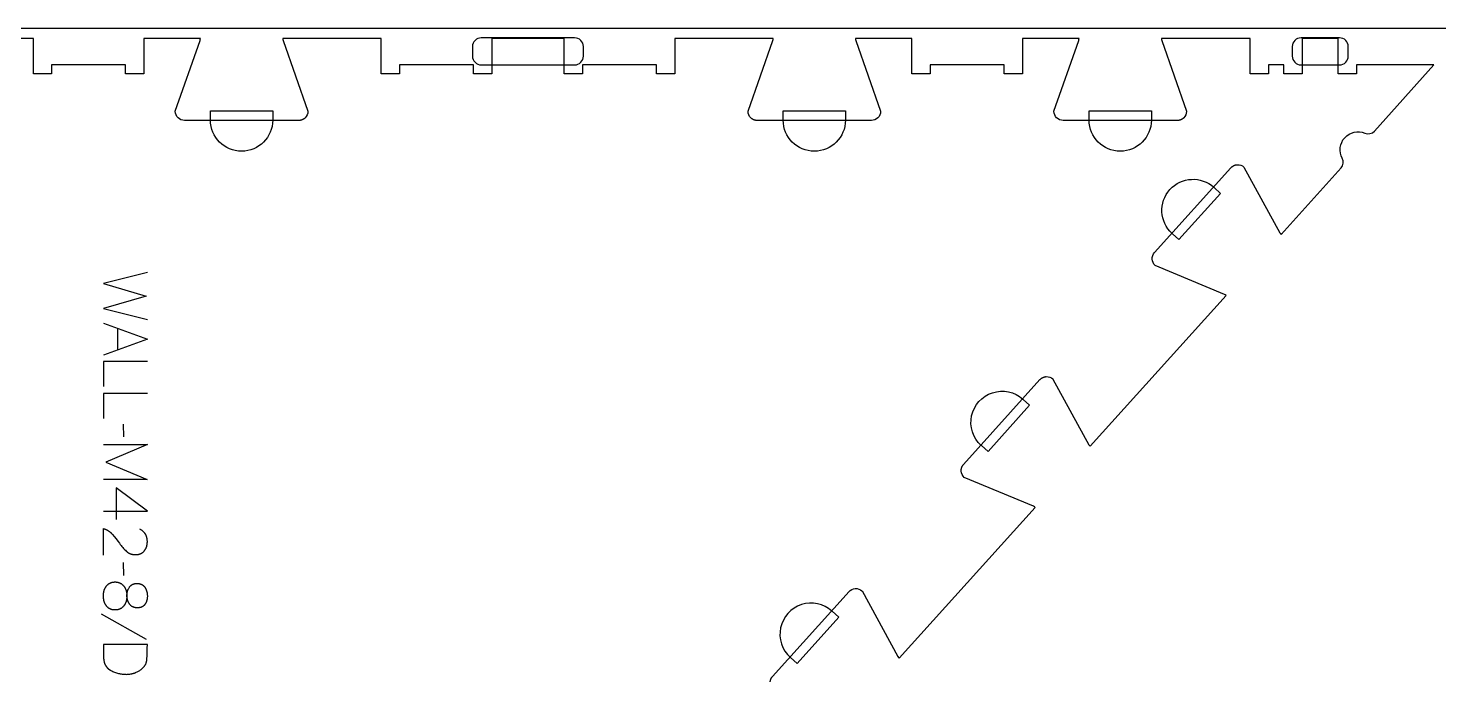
# Model space of a CAD drawing. Extents: x 2032 to 5216, y -27186 to -19593.
# Drawn here: x 2995 to 3959, y -22063 to -21617 of the extents above; entities that cross this region are included whole.
import ezdxf

# ---------------------------------------------------------------- set-up
doc = ezdxf.new("R2010")
doc.units = 0
for name, color, linetype in [('0_SHEET_SPRUCEPLY_2440X122', 1, 'CONTINUOUS'), ('1_ANYTOOL_1MMDEEP_LABELS_S', 2, 'CONTINUOUS'), ('4_ANYTOOL_CUTTHROUGH_OUTSI', 5, 'CONTINUOUS'), ('5_ANYTOOL_HALF_MILL_9MM_IN', 3, 'CONTINUOUS')]:
    doc.layers.add(name, color=color, linetype=linetype)

msp = doc.modelspace()

# ---------------------------------------------------------------- linework, layer by layer
at = {"layer": '0_SHEET_SPRUCEPLY_2440X122'}
msp.add_lwpolyline([(4843.91, -21616.71), (4843.91, -22836.71), (2403.91, -22836.71), (2403.91, -21616.71)], close=True, dxfattribs=at)
at = {"layer": '1_ANYTOOL_1MMDEEP_LABELS_S'}
for points in [[(3076.8, -21783.61), (3046.8, -21791.32), (3075.9, -21799.77), (3046.8, -21808.25), (3076.8, -21815.75)], [(3046.8, -21818.32), (3076.8, -21829.21), (3046.8, -21840.27)], [(3056.35, -21821.79), (3056.35, -21836.71)], [(3076.8, -21844.55), (3046.8, -21844.55), (3046.8, -21861.65)], [(3076.8, -21866.37), (3046.8, -21866.37), (3046.8, -21883.47)], [(3060.68, -21896.11), (3060.6, -21887.32)], [(3046.8, -21901.25), (3076.8, -21901.25), (3048.43, -21913.25), (3076.67, -21925.25), (3046.8, -21925.25)], [(3046.8, -21946.81), (3076.84, -21946.85), (3055.45, -21930.82)], [(3055.45, -21930.82), (3055.45, -21952.59)], [(3046.84, -21977.02), (3046.88, -21958.72), (3047.34, -21958.87), (3047.56, -21958.95), (3047.78, -21959.03), (3048, -21959.12), (3048.22, -21959.21), (3048.44, -21959.3), (3048.65, -21959.39), (3048.86, -21959.49), (3049.07, -21959.6), (3049.27, -21959.7), (3049.47, -21959.82), (3049.68, -21959.93), (3049.87, -21960.05), (3050.07, -21960.17), (3050.26, -21960.29), (3050.45, -21960.42), (3050.64, -21960.55), (3050.83, -21960.69), (3051.01, -21960.83), (3051.19, -21960.97), (3051.37, -21961.12), (3051.55, -21961.27), (3051.72, -21961.42), (3051.9, -21961.58), (3052.07, -21961.74), (3052.23, -21961.9), (3052.4, -21962.07), (3052.56, -21962.24), (3052.72, -21962.41), (3053.03, -21962.77), (3054.25, -21964.25), (3055.44, -21965.74), (3056.6, -21967.25), (3057.73, -21968.77), (3058.29, -21969.53), (3058.86, -21970.26), (3059.43, -21970.97), (3060.02, -21971.66), (3060.61, -21972.33), (3061.21, -21972.97), (3061.82, -21973.59), (3062.44, -21974.19), (3062.6, -21974.34), (3062.75, -21974.48), (3062.92, -21974.62), (3063.08, -21974.75), (3063.24, -21974.87), (3063.41, -21975), (3063.58, -21975.11), (3063.75, -21975.23), (3063.93, -21975.33), (3064.11, -21975.44), (3064.29, -21975.54), (3064.47, -21975.63), (3064.65, -21975.72), (3064.84, -21975.81), (3065.02, -21975.89), (3065.21, -21975.96), (3065.41, -21976.03), (3065.6, -21976.1), (3065.8, -21976.16), (3066, -21976.22), (3066.2, -21976.27), (3066.4, -21976.32), (3066.61, -21976.37), (3066.82, -21976.4), (3067.03, -21976.44), (3067.24, -21976.47), (3067.46, -21976.49), (3067.68, -21976.52), (3067.9, -21976.53), (3068.12, -21976.54), (3068.34, -21976.55), (3068.57, -21976.55), (3068.82, -21976.55), (3069.06, -21976.54), (3069.31, -21976.53), (3069.54, -21976.51), (3069.78, -21976.49), (3070.01, -21976.46), (3070.24, -21976.43), (3070.46, -21976.39), (3070.68, -21976.35), (3070.9, -21976.3), (3071.11, -21976.25), (3071.32, -21976.2), (3071.52, -21976.13), (3071.72, -21976.07), (3071.92, -21976), (3072.11, -21975.92), (3072.3, -21975.84), (3072.49, -21975.75), (3072.67, -21975.66), (3072.85, -21975.56), (3073.02, -21975.46), (3073.2, -21975.36), (3073.36, -21975.25), (3073.53, -21975.13), (3073.69, -21975.01), (3073.84, -21974.88), (3073.99, -21974.75), (3074.14, -21974.62), (3074.29, -21974.48), (3074.43, -21974.33), (3074.56, -21974.18), (3074.7, -21974.02), (3074.83, -21973.86), (3074.95, -21973.7), (3075.07, -21973.54), (3075.19, -21973.37), (3075.3, -21973.2), (3075.41, -21973.03), (3075.51, -21972.85), (3075.62, -21972.68), (3075.71, -21972.5), (3075.8, -21972.31), (3075.89, -21972.13), (3075.98, -21971.94), (3076.06, -21971.75), (3076.13, -21971.56), (3076.2, -21971.36), (3076.27, -21971.16), (3076.34, -21970.96), (3076.39, -21970.76), (3076.45, -21970.55), (3076.5, -21970.34), (3076.55, -21970.13), (3076.59, -21969.92), (3076.63, -21969.7), (3076.67, -21969.48), (3076.7, -21969.26), (3076.72, -21969.04), (3076.75, -21968.81), (3076.76, -21968.58), (3076.78, -21968.35), (3076.79, -21968.11), (3076.8, -21967.64), (3076.79, -21967.27), (3076.78, -21966.91), (3076.75, -21966.56), (3076.72, -21966.21), (3076.67, -21965.87), (3076.62, -21965.54), (3076.55, -21965.21), (3076.48, -21964.89), (3076.39, -21964.58), (3076.35, -21964.42), (3076.3, -21964.27), (3076.25, -21964.12), (3076.19, -21963.97), (3076.14, -21963.82), (3076.08, -21963.67), (3076.02, -21963.53), (3075.95, -21963.38), (3075.89, -21963.24), (3075.82, -21963.1), (3075.75, -21962.96), (3075.68, -21962.83), (3075.6, -21962.69), (3075.52, -21962.56), (3075.44, -21962.43), (3075.36, -21962.3), (3075.27, -21962.17), (3075.18, -21962.04), (3075.09, -21961.92), (3075, -21961.79), (3074.9, -21961.67), (3074.8, -21961.55), (3074.7, -21961.43), (3074.6, -21961.31), (3074.49, -21961.2), (3074.39, -21961.09), (3074.28, -21960.97), (3074.16, -21960.86), (3074.05, -21960.75), (3073.93, -21960.65), (3073.81, -21960.54), (3073.68, -21960.44), (3073.43, -21960.23), (3073.17, -21960.04), (3072.89, -21959.85), (3072.61, -21959.66), (3072.31, -21959.49), (3072.01, -21959.32), (3071.7, -21959.15)], [(3060.68, -21990.74), (3060.6, -21981.95)], [(3076.33, -22034.54), (3045.55, -22017.35)]]:
    msp.add_lwpolyline(points, dxfattribs=at)
for points in [[(3062.78, -22004.79), (3062.77, -22005.33), (3062.75, -22005.85), (3062.73, -22006.11), (3062.7, -22006.36), (3062.68, -22006.61), (3062.64, -22006.85), (3062.61, -22007.1), (3062.57, -22007.33), (3062.52, -22007.57), (3062.47, -22007.8), (3062.42, -22008.03), (3062.36, -22008.26), (3062.3, -22008.48), (3062.23, -22008.7), (3062.16, -22008.92), (3062.08, -22009.13), (3062, -22009.34), (3061.92, -22009.54), (3061.83, -22009.75), (3061.74, -22009.95), (3061.64, -22010.14), (3061.54, -22010.34), (3061.44, -22010.52), (3061.33, -22010.71), (3061.21, -22010.89), (3061.09, -22011.07), (3060.97, -22011.25), (3060.84, -22011.42), (3060.71, -22011.59), (3060.58, -22011.76), (3060.44, -22011.92), (3060.29, -22012.08), (3060.15, -22012.23), (3060, -22012.38), (3059.85, -22012.52), (3059.7, -22012.65), (3059.54, -22012.79), (3059.38, -22012.91), (3059.22, -22013.03), (3059.06, -22013.15), (3058.89, -22013.26), (3058.72, -22013.37), (3058.55, -22013.47), (3058.38, -22013.56), (3058.2, -22013.65), (3058.02, -22013.74), (3057.84, -22013.82), (3057.65, -22013.89), (3057.46, -22013.96), (3057.27, -22014.02), (3057.08, -22014.08), (3056.88, -22014.14), (3056.68, -22014.19), (3056.48, -22014.23), (3056.28, -22014.27), (3056.07, -22014.3), (3055.86, -22014.33), (3055.65, -22014.35), (3055.43, -22014.37), (3055.21, -22014.38), (3054.99, -22014.39), (3054.77, -22014.39), (3054.54, -22014.39), (3054.32, -22014.38), (3054.1, -22014.37), (3053.88, -22014.35), (3053.67, -22014.33), (3053.45, -22014.3), (3053.24, -22014.27), (3053.04, -22014.23), (3052.84, -22014.19), (3052.64, -22014.14), (3052.44, -22014.08), (3052.24, -22014.02), (3052.05, -22013.96), (3051.86, -22013.89), (3051.68, -22013.82), (3051.49, -22013.74), (3051.31, -22013.65), (3051.14, -22013.56), (3050.96, -22013.47), (3050.79, -22013.37), (3050.62, -22013.26), (3050.46, -22013.15), (3050.3, -22013.03), (3050.14, -22012.91), (3049.98, -22012.79), (3049.82, -22012.65), (3049.67, -22012.52), (3049.53, -22012.38), (3049.38, -22012.23), (3049.24, -22012.08), (3049.1, -22011.92), (3048.96, -22011.76), (3048.83, -22011.59), (3048.7, -22011.42), (3048.57, -22011.25), (3048.45, -22011.07), (3048.34, -22010.89), (3048.23, -22010.71), (3048.12, -22010.52), (3048.01, -22010.34), (3047.91, -22010.14), (3047.82, -22009.95), (3047.73, -22009.75), (3047.64, -22009.54), (3047.56, -22009.34), (3047.48, -22009.13), (3047.41, -22008.92), (3047.34, -22008.7), (3047.27, -22008.48), (3047.21, -22008.26), (3047.15, -22008.03), (3047.1, -22007.8), (3047.05, -22007.57), (3047.01, -22007.33), (3046.97, -22007.1), (3046.93, -22006.85), (3046.9, -22006.61), (3046.87, -22006.36), (3046.85, -22006.11), (3046.83, -22005.85), (3046.81, -22005.33), (3046.8, -22004.79), (3046.81, -22004.27), (3046.83, -22003.75), (3046.85, -22003.5), (3046.87, -22003.25), (3046.9, -22003), (3046.93, -22002.75), (3046.97, -22002.51), (3047.01, -22002.28), (3047.05, -22002.04), (3047.1, -22001.81), (3047.15, -22001.58), (3047.21, -22001.36), (3047.27, -22001.14), (3047.34, -22000.92), (3047.41, -22000.71), (3047.48, -22000.5), (3047.56, -22000.29), (3047.64, -22000.08), (3047.73, -21999.88), (3047.82, -21999.68), (3047.91, -21999.49), (3048.01, -21999.29), (3048.12, -21999.11), (3048.23, -21998.92), (3048.34, -21998.74), (3048.45, -21998.56), (3048.57, -21998.38), (3048.7, -21998.21), (3048.83, -21998.04), (3048.96, -21997.87), (3049.1, -21997.71), (3049.24, -21997.55), (3049.38, -21997.4), (3049.53, -21997.26), (3049.67, -21997.11), (3049.82, -21996.98), (3049.98, -21996.85), (3050.14, -21996.72), (3050.3, -21996.6), (3050.46, -21996.48), (3050.62, -21996.37), (3050.79, -21996.27), (3050.96, -21996.17), (3051.14, -21996.07), (3051.31, -21995.98), (3051.49, -21995.9), (3051.68, -21995.82), (3051.86, -21995.74), (3052.05, -21995.67), (3052.24, -21995.61), (3052.44, -21995.55), (3052.64, -21995.49), (3052.84, -21995.45), (3053.04, -21995.4), (3053.24, -21995.36), (3053.45, -21995.33), (3053.67, -21995.3), (3053.88, -21995.28), (3054.1, -21995.26), (3054.32, -21995.25), (3054.54, -21995.24), (3054.77, -21995.24), (3054.99, -21995.24), (3055.21, -21995.25), (3055.43, -21995.26), (3055.65, -21995.28), (3055.86, -21995.3), (3056.07, -21995.33), (3056.28, -21995.36), (3056.48, -21995.4), (3056.68, -21995.45), (3056.88, -21995.49), (3057.08, -21995.55), (3057.27, -21995.61), (3057.46, -21995.67), (3057.65, -21995.74), (3057.84, -21995.82), (3058.02, -21995.9), (3058.2, -21995.98), (3058.38, -21996.07), (3058.55, -21996.17), (3058.72, -21996.27), (3058.89, -21996.37), (3059.06, -21996.48), (3059.22, -21996.6), (3059.38, -21996.72), (3059.54, -21996.85), (3059.7, -21996.98), (3059.85, -21997.11), (3060, -21997.26), (3060.15, -21997.4), (3060.29, -21997.55), (3060.44, -21997.71), (3060.58, -21997.87), (3060.71, -21998.04), (3060.84, -21998.21), (3060.97, -21998.38), (3061.09, -21998.56), (3061.21, -21998.74), (3061.33, -21998.92), (3061.44, -21999.11), (3061.54, -21999.29), (3061.64, -21999.49), (3061.74, -21999.68), (3061.83, -21999.88), (3061.92, -22000.08), (3062, -22000.29), (3062.08, -22000.5), (3062.16, -22000.71), (3062.23, -22000.92), (3062.3, -22001.14), (3062.36, -22001.36), (3062.42, -22001.58), (3062.47, -22001.81), (3062.52, -22002.04), (3062.57, -22002.28), (3062.61, -22002.51), (3062.64, -22002.75), (3062.68, -22003), (3062.7, -22003.25), (3062.73, -22003.5), (3062.75, -22003.75), (3062.77, -22004.27)], [(3076.8, -22004.92), (3076.79, -22005.34), (3076.77, -22005.74), (3076.74, -22006.14), (3076.72, -22006.34), (3076.69, -22006.53), (3076.66, -22006.72), (3076.63, -22006.91), (3076.6, -22007.1), (3076.56, -22007.29), (3076.52, -22007.47), (3076.48, -22007.65), (3076.43, -22007.83), (3076.38, -22008.01), (3076.32, -22008.18), (3076.27, -22008.36), (3076.21, -22008.53), (3076.14, -22008.7), (3076.08, -22008.87), (3076.01, -22009.03), (3075.93, -22009.2), (3075.86, -22009.36), (3075.78, -22009.52), (3075.69, -22009.68), (3075.61, -22009.83), (3075.52, -22009.99), (3075.42, -22010.14), (3075.33, -22010.29), (3075.23, -22010.43), (3075.13, -22010.58), (3075.02, -22010.72), (3074.91, -22010.86), (3074.8, -22010.99), (3074.68, -22011.12), (3074.56, -22011.25), (3074.44, -22011.37), (3074.31, -22011.48), (3074.18, -22011.59), (3074.05, -22011.7), (3073.91, -22011.8), (3073.77, -22011.9), (3073.62, -22011.99), (3073.48, -22012.08), (3073.33, -22012.16), (3073.17, -22012.24), (3073.01, -22012.32), (3072.85, -22012.39), (3072.69, -22012.45), (3072.52, -22012.51), (3072.35, -22012.57), (3072.17, -22012.62), (3072, -22012.67), (3071.81, -22012.71), (3071.63, -22012.75), (3071.44, -22012.78), (3071.25, -22012.81), (3071.05, -22012.84), (3070.85, -22012.86), (3070.65, -22012.87), (3070.45, -22012.89), (3070.24, -22012.89), (3070.03, -22012.89), (3069.8, -22012.89), (3069.58, -22012.88), (3069.36, -22012.87), (3069.14, -22012.85), (3068.93, -22012.83), (3068.73, -22012.8), (3068.52, -22012.77), (3068.32, -22012.73), (3068.13, -22012.69), (3067.93, -22012.64), (3067.74, -22012.59), (3067.56, -22012.53), (3067.38, -22012.47), (3067.2, -22012.4), (3067.02, -22012.33), (3066.85, -22012.25), (3066.69, -22012.17), (3066.52, -22012.08), (3066.36, -22011.99), (3066.21, -22011.89), (3066.06, -22011.79), (3065.91, -22011.68), (3065.76, -22011.57), (3065.62, -22011.45), (3065.48, -22011.33), (3065.35, -22011.2), (3065.22, -22011.06), (3065.09, -22010.93), (3064.97, -22010.78), (3064.85, -22010.63), (3064.74, -22010.48), (3064.63, -22010.32), (3064.52, -22010.16), (3064.41, -22010), (3064.31, -22009.84), (3064.21, -22009.67), (3064.12, -22009.5), (3064.03, -22009.34), (3063.94, -22009.17), (3063.86, -22009), (3063.78, -22008.83), (3063.7, -22008.65), (3063.62, -22008.48), (3063.55, -22008.3), (3063.49, -22008.13), (3063.42, -22007.95), (3063.36, -22007.77), (3063.31, -22007.59), (3063.25, -22007.41), (3063.2, -22007.23), (3063.16, -22007.04), (3063.12, -22006.86), (3063.08, -22006.67), (3063.04, -22006.48), (3063.01, -22006.29), (3062.98, -22006.1), (3062.95, -22005.91), (3062.93, -22005.72), (3062.91, -22005.53), (3062.9, -22005.33), (3062.88, -22005.13), (3062.87, -22004.94), (3062.87, -22004.54), (3062.87, -22004.15), (3062.89, -22003.77), (3062.93, -22003.4), (3062.95, -22003.21), (3062.97, -22003.03), (3063, -22002.84), (3063.03, -22002.66), (3063.06, -22002.47), (3063.1, -22002.29), (3063.14, -22002.11), (3063.18, -22001.93), (3063.23, -22001.75), (3063.28, -22001.58), (3063.33, -22001.4), (3063.38, -22001.22), (3063.44, -22001.05), (3063.5, -22000.87), (3063.57, -22000.7), (3063.64, -22000.53), (3063.71, -22000.36), (3063.78, -22000.19), (3063.86, -22000.02), (3063.94, -21999.85), (3064.11, -21999.51), (3064.3, -21999.19), (3064.5, -21998.86), (3064.6, -21998.7), (3064.71, -21998.55), (3064.82, -21998.4), (3064.94, -21998.25), (3065.05, -21998.11), (3065.18, -21997.98), (3065.24, -21997.91), (3065.31, -21997.85), (3065.37, -21997.79), (3065.44, -21997.72), (3065.5, -21997.66), (3065.57, -21997.61), (3065.64, -21997.55), (3065.71, -21997.49), (3065.78, -21997.44), (3065.85, -21997.38), (3065.93, -21997.33), (3066, -21997.28), (3066.08, -21997.23), (3066.15, -21997.18), (3066.23, -21997.13), (3066.31, -21997.09), (3066.47, -21997), (3066.63, -21996.91), (3066.8, -21996.84), (3066.97, -21996.76), (3067.14, -21996.69), (3067.32, -21996.63), (3067.5, -21996.57), (3067.69, -21996.52), (3067.88, -21996.47), (3068.07, -21996.43), (3068.27, -21996.39), (3068.47, -21996.36), (3068.68, -21996.33), (3068.89, -21996.31), (3069.1, -21996.29), (3069.32, -21996.28), (3069.54, -21996.27), (3069.77, -21996.27), (3069.99, -21996.27), (3070.22, -21996.28), (3070.43, -21996.29), (3070.65, -21996.31), (3070.86, -21996.33), (3071.07, -21996.36), (3071.27, -21996.39), (3071.47, -21996.43), (3071.66, -21996.47), (3071.85, -21996.52), (3072.04, -21996.58), (3072.23, -21996.64), (3072.41, -21996.7), (3072.58, -21996.77), (3072.75, -21996.85), (3072.92, -21996.93), (3073.09, -21997.01), (3073.25, -21997.1), (3073.41, -21997.2), (3073.56, -21997.3), (3073.64, -21997.35), (3073.71, -21997.4), (3073.78, -21997.46), (3073.86, -21997.51), (3074, -21997.63), (3074.14, -21997.75), (3074.27, -21997.87), (3074.4, -21998.01), (3074.53, -21998.14), (3074.65, -21998.28), (3074.77, -21998.43), (3074.88, -21998.58), (3075, -21998.74), (3075.1, -21998.9), (3075.21, -21999.07), (3075.31, -21999.23), (3075.41, -21999.4), (3075.5, -21999.57), (3075.59, -21999.74), (3075.68, -21999.92), (3075.76, -22000.09), (3075.84, -22000.27), (3075.92, -22000.44), (3076, -22000.62), (3076.07, -22000.8), (3076.14, -22000.98), (3076.2, -22001.17), (3076.26, -22001.35), (3076.32, -22001.54), (3076.37, -22001.73), (3076.42, -22001.91), (3076.47, -22002.1), (3076.52, -22002.3), (3076.56, -22002.49), (3076.6, -22002.68), (3076.63, -22002.88), (3076.69, -22003.28), (3076.74, -22003.68), (3076.77, -22004.09), (3076.79, -22004.5)], [(3076.8, -22037.97), (3046.8, -22037.97), (3046.88, -22046.49), (3046.89, -22046.91), (3046.91, -22047.31), (3046.94, -22047.7), (3046.98, -22048.09), (3047.03, -22048.47), (3047.08, -22048.84), (3047.15, -22049.21), (3047.23, -22049.56), (3047.31, -22049.91), (3047.41, -22050.25), (3047.51, -22050.59), (3047.63, -22050.91), (3047.75, -22051.23), (3047.82, -22051.38), (3047.88, -22051.54), (3047.95, -22051.69), (3048.03, -22051.84), (3048.1, -22051.98), (3048.18, -22052.13), (3048.26, -22052.27), (3048.34, -22052.42), (3048.42, -22052.56), (3048.51, -22052.69), (3048.6, -22052.83), (3048.69, -22052.96), (3048.79, -22053.09), (3048.88, -22053.22), (3048.98, -22053.35), (3049.08, -22053.48), (3049.18, -22053.6), (3049.29, -22053.72), (3049.4, -22053.84), (3049.51, -22053.96), (3049.62, -22054.08), (3049.73, -22054.19), (3049.85, -22054.31), (3049.97, -22054.42), (3050.09, -22054.52), (3050.22, -22054.63), (3050.35, -22054.73), (3050.47, -22054.84), (3050.61, -22054.94), (3050.74, -22055.04), (3050.88, -22055.13), (3051.02, -22055.23), (3051.3, -22055.41), (3051.59, -22055.58), (3051.9, -22055.75), (3052.52, -22056.07), (3053.14, -22056.36), (3053.77, -22056.64), (3054.41, -22056.9), (3055.05, -22057.13), (3055.7, -22057.34), (3056.35, -22057.54), (3057.01, -22057.71), (3057.67, -22057.87), (3058.34, -22058), (3059.02, -22058.11), (3059.7, -22058.2), (3060.39, -22058.27), (3061.08, -22058.33), (3061.78, -22058.36), (3062.48, -22058.37), (3063.08, -22058.36), (3063.67, -22058.33), (3064.26, -22058.28), (3064.83, -22058.21), (3065.41, -22058.12), (3065.69, -22058.07), (3065.97, -22058.02), (3066.25, -22057.96), (3066.53, -22057.89), (3066.81, -22057.82), (3067.09, -22057.74), (3067.36, -22057.66), (3067.64, -22057.58), (3067.91, -22057.49), (3068.18, -22057.4), (3068.45, -22057.3), (3068.72, -22057.19), (3068.98, -22057.08), (3069.25, -22056.97), (3069.77, -22056.73), (3070.29, -22056.46), (3070.8, -22056.18), (3071.31, -22055.88), (3071.62, -22055.69), (3071.91, -22055.49), (3072.2, -22055.29), (3072.48, -22055.08), (3072.75, -22054.87), (3073.01, -22054.66), (3073.26, -22054.45), (3073.5, -22054.23), (3073.73, -22054.01), (3073.96, -22053.78), (3074.17, -22053.55), (3074.37, -22053.32), (3074.57, -22053.09), (3074.75, -22052.85), (3074.93, -22052.61), (3075.1, -22052.36), (3075.26, -22052.11), (3075.41, -22051.86), (3075.54, -22051.6), (3075.68, -22051.35), (3075.8, -22051.08), (3075.91, -22050.82), (3076.01, -22050.55), (3076.1, -22050.28), (3076.19, -22050), (3076.26, -22049.72), (3076.33, -22049.44), (3076.39, -22049.15), (3076.43, -22048.86), (3076.47, -22048.57), (3076.5, -22048.27), (3076.52, -22047.97), (3076.62, -22045.54), (3076.71, -22043.06), (3076.76, -22040.54)]]:
    msp.add_lwpolyline(points, close=True, dxfattribs=at)
at = {"layer": '4_ANYTOOL_CUTTHROUGH_OUTSI', "color": 5}
msp.add_lwpolyline([(3502.15, -22063.5), (3502.16, -22063.34), (3502.17, -22063.19), (3502.19, -22063.04), (3502.22, -22062.89), (3502.25, -22062.73), (3502.28, -22062.58), (3502.31, -22062.43), (3502.35, -22062.28), (3502.39, -22062.13), (3502.44, -22061.98), (3502.49, -22061.84), (3502.54, -22061.69), (3502.6, -22061.55), (3502.66, -22061.4), (3502.73, -22061.26), (3502.79, -22061.12), (3502.86, -22060.99), (3502.94, -22060.85), (3503.02, -22060.72), (3503.1, -22060.59), (3503.18, -22060.46), (3503.27, -22060.33), (3503.36, -22060.21), (3503.45, -22060.09), (3503.54, -22059.97), (3503.64, -22059.85), (3503.74, -22059.74), (3555.93, -22001.78, -0.414214), (3564.76, -22001.31), (3564.79, -22001.34), (3564.81, -22001.38), (3589.38, -22046.24), (3589.38, -22046.24, 0.061485), (3590.25, -22047.34), (3683.06, -21944.28, 0.061485), (3681.87, -21943.52), (3634.68, -21923.77), (3634.64, -21923.76), (3634.61, -21923.73), (3634.61, -21923.73, -0.198912), (3632.55, -21919.41), (3632.55, -21919.26), (3632.54, -21919.11), (3632.55, -21918.96), (3632.55, -21918.81), (3632.56, -21918.66), (3632.57, -21918.5), (3632.59, -21918.35), (3632.61, -21918.2), (3632.63, -21918.05), (3632.66, -21917.9), (3632.69, -21917.74), (3632.73, -21917.59), (3632.76, -21917.44), (3632.81, -21917.29), (3632.85, -21917.15), (3632.9, -21917), (3632.96, -21916.85), (3633.01, -21916.71), (3633.07, -21916.57), (3633.14, -21916.42), (3633.21, -21916.28), (3633.28, -21916.15), (3633.35, -21916.01), (3633.43, -21915.88), (3633.51, -21915.75), (3633.59, -21915.62), (3633.68, -21915.49), (3633.77, -21915.37), (3633.86, -21915.25), (3633.95, -21915.13), (3634.05, -21915.02), (3634.15, -21914.9), (3686.34, -21856.94), (3686.44, -21856.83), (3686.55, -21856.72), (3686.66, -21856.61), (3686.77, -21856.51), (3686.88, -21856.41), (3687, -21856.31), (3687.12, -21856.21), (3687.24, -21856.12), (3687.36, -21856.03), (3687.49, -21855.94), (3687.62, -21855.85), (3687.75, -21855.77), (3687.88, -21855.69), (3688.02, -21855.62), (3688.16, -21855.55), (3688.3, -21855.48), (3688.44, -21855.41), (3688.58, -21855.35), (3688.72, -21855.29), (3688.87, -21855.24), (3689.02, -21855.19), (3689.16, -21855.14), (3689.31, -21855.1), (3689.46, -21855.06), (3689.61, -21855.02), (3689.76, -21854.99), (3689.91, -21854.96), (3690.06, -21854.94), (3690.21, -21854.92), (3690.36, -21854.9), (3690.51, -21854.89), (3690.66, -21854.88, -0.198912), (3695.17, -21856.47), (3695.2, -21856.5), (3695.22, -21856.54), (3719.79, -21901.4), (3719.79, -21901.4, 0.061485), (3720.67, -21902.5), (3813.47, -21799.44, 0.061485), (3812.28, -21798.68), (3765.1, -21778.94), (3765.06, -21778.92), (3765.03, -21778.89), (3765.03, -21778.89, -0.414214), (3764.56, -21770.06), (3816.76, -21712.1), (3816.86, -21711.99), (3816.96, -21711.88), (3817.07, -21711.77), (3817.18, -21711.67), (3817.29, -21711.57), (3817.41, -21711.47), (3817.53, -21711.37), (3817.65, -21711.28), (3817.78, -21711.19), (3817.9, -21711.1), (3818.03, -21711.02), (3818.16, -21710.93), (3818.3, -21710.86), (3818.43, -21710.78), (3818.57, -21710.71), (3818.71, -21710.64), (3818.85, -21710.57), (3818.99, -21710.51), (3819.14, -21710.45), (3819.28, -21710.4), (3819.43, -21710.35), (3819.58, -21710.3), (3819.72, -21710.26), (3819.87, -21710.22), (3820.02, -21710.18), (3820.17, -21710.15), (3820.32, -21710.12), (3820.47, -21710.1), (3820.62, -21710.08), (3820.77, -21710.06), (3820.92, -21710.05), (3821.07, -21710.04, -0.198912), (3825.58, -21711.64), (3825.61, -21711.66), (3825.63, -21711.7), (3850.21, -21756.56), (3850.21, -21756.56, 0.061485), (3851.08, -21757.67), (3891.99, -21712.23, 0.317837), (3892.77, -21705.64, -0.707107), (3908.22, -21688.48, 0.317837), (3914.7, -21687.01), (3955.4, -21641.81), (3902.47, -21641.81), (3902.47, -21647.81), (3889.97, -21647.81), (3889.97, -21623.81), (3865.47, -21623.81), (3865.47, -21647.81), (3852.97, -21647.81), (3852.97, -21641.81), (3842.47, -21641.81), (3842.47, -21647.81), (3829.97, -21647.81), (3829.97, -21623.81), (3769.25, -21623.81), (3769.25, -21623.81, 0.061485), (3769.49, -21625.2), (3786.39, -21673.48), (3786.4, -21673.52), (3786.4, -21673.56), (3786.4, -21673.56, -0.198912), (3784.57, -21677.98), (3784.46, -21678.08), (3784.35, -21678.19), (3784.24, -21678.29), (3784.12, -21678.38), (3784, -21678.48), (3783.88, -21678.57), (3783.76, -21678.66), (3783.63, -21678.75), (3783.5, -21678.83), (3783.37, -21678.91), (3783.24, -21678.99), (3783.1, -21679.07), (3782.96, -21679.14), (3782.83, -21679.21), (3782.68, -21679.27), (3782.54, -21679.33), (3782.4, -21679.39), (3782.25, -21679.44), (3782.1, -21679.49), (3781.96, -21679.54), (3781.81, -21679.58), (3781.66, -21679.62), (3781.51, -21679.66), (3781.36, -21679.69), (3781.21, -21679.72), (3781.05, -21679.74), (3780.9, -21679.76), (3780.75, -21679.78), (3780.6, -21679.79), (3780.45, -21679.8), (3780.3, -21679.81), (3780.15, -21679.81), (3702.15, -21679.81, -0.414214), (3695.9, -21673.56), (3695.9, -21673.52), (3695.91, -21673.48), (3712.81, -21625.2), (3712.81, -21625.2, 0.061485), (3713.04, -21623.81), (3674.45, -21623.81), (3674.45, -21647.81), (3661.95, -21647.81), (3661.95, -21641.81), (3611.45, -21641.81), (3611.45, -21647.81), (3598.95, -21647.81), (3598.95, -21623.81), (3560.35, -21623.81), (3560.35, -21623.81, 0.061485), (3560.58, -21625.2), (3577.48, -21673.48), (3577.49, -21673.52), (3577.49, -21673.56), (3577.49, -21673.56, -0.414214), (3571.24, -21679.81), (3493.24, -21679.81), (3493.09, -21679.81), (3492.94, -21679.8), (3492.79, -21679.79), (3492.64, -21679.78), (3492.49, -21679.76), (3492.34, -21679.74), (3492.19, -21679.72), (3492.04, -21679.69), (3491.88, -21679.66), (3491.73, -21679.62), (3491.59, -21679.58), (3491.44, -21679.54), (3491.29, -21679.49), (3491.14, -21679.44), (3491, -21679.39), (3490.85, -21679.33), (3490.71, -21679.27), (3490.57, -21679.21), (3490.43, -21679.14), (3490.29, -21679.07), (3490.15, -21678.99), (3490.02, -21678.91), (3489.89, -21678.83), (3489.76, -21678.75), (3489.63, -21678.66), (3489.51, -21678.57), (3489.39, -21678.48), (3489.27, -21678.38), (3489.15, -21678.29), (3489.04, -21678.19), (3488.93, -21678.08), (3488.82, -21677.98, -0.198912), (3486.99, -21673.56), (3486.99, -21673.52), (3487.01, -21673.48), (3503.9, -21625.2), (3503.9, -21625.2, 0.061485), (3504.14, -21623.81), (3436.95, -21623.81), (3436.95, -21647.81), (3424.45, -21647.81), (3424.45, -21641.81), (3373.95, -21641.81), (3373.95, -21647.81), (3361.45, -21647.81), (3361.45, -21623.81), (3311.95, -21623.81), (3311.95, -21647.81), (3299.45, -21647.81), (3299.45, -21641.81), (3248.95, -21641.81), (3248.95, -21647.81), (3236.45, -21647.81), (3236.45, -21623.81), (3186.7, -21623.81), (3169.25, -21623.81), (3169.25, -21623.81, 0.061485), (3169.49, -21625.2), (3186.39, -21673.48), (3186.4, -21673.52), (3186.4, -21673.56), (3186.4, -21673.56, -0.198912), (3184.57, -21677.98), (3184.46, -21678.08), (3184.35, -21678.19), (3184.24, -21678.29), (3184.12, -21678.38), (3184, -21678.48), (3183.88, -21678.57), (3183.76, -21678.66), (3183.63, -21678.75), (3183.5, -21678.83), (3183.37, -21678.91), (3183.24, -21678.99), (3183.1, -21679.07), (3182.96, -21679.14), (3182.83, -21679.21), (3182.68, -21679.27), (3182.54, -21679.33), (3182.4, -21679.39), (3182.25, -21679.44), (3182.1, -21679.49), (3181.96, -21679.54), (3181.81, -21679.58), (3181.66, -21679.62), (3181.51, -21679.66), (3181.36, -21679.69), (3181.21, -21679.72), (3181.05, -21679.74), (3180.9, -21679.76), (3180.75, -21679.78), (3180.6, -21679.79), (3180.45, -21679.8), (3180.3, -21679.81), (3180.15, -21679.81), (3102.15, -21679.81, -0.414214), (3095.9, -21673.56), (3095.9, -21673.52), (3112.81, -21625.2), (3112.81, -21625.2, 0.061485), (3113.04, -21623.81), (3074.45, -21623.81), (3074.45, -21647.81), (3061.95, -21647.81), (3061.95, -21641.81), (3011.45, -21641.81), (3011.45, -21647.81), (2998.95, -21647.81), (2998.95, -21623.81), (2960.35, -21623.81)], format="xyb", dxfattribs=at)
at = {"layer": '5_ANYTOOL_HALF_MILL_9MM_IN', "color": 3}
for points in [[(3304.82, -21623.31, 0.414214), (3298.82, -21629.31), (3298.82, -21635.81, 0.414214), (3304.82, -21641.81), (3368.57, -21641.81, 0.414214), (3374.57, -21635.81), (3374.57, -21629.31, 0.414214), (3368.57, -21623.31)], [(3864.6, -21623.31, 0.414214), (3858.6, -21629.31), (3858.6, -21635.81, 0.414214), (3864.6, -21641.81), (3890.85, -21641.81, 0.414214), (3896.85, -21635.81), (3896.85, -21629.31, 0.414214), (3890.85, -21623.31)], [(3162.4, -21679.56, -1), (3119.9, -21679.56), (3119.9, -21679.31), (3119.9, -21673.31), (3162.4, -21673.31), (3162.4, -21679.31), (3162.4, -21679.56)], [(3553.49, -21679.56, -1), (3510.99, -21679.56), (3510.99, -21679.31), (3510.99, -21673.31), (3553.49, -21673.31), (3553.49, -21679.31), (3553.49, -21679.56)], [(3762.4, -21679.56, -1), (3719.9, -21679.56), (3719.9, -21679.31), (3719.9, -21673.31), (3762.4, -21673.31), (3762.4, -21679.31), (3762.4, -21679.56)], [(3776.63, -21757.04, -1), (3805.06, -21725.46), (3805.25, -21725.62), (3809.71, -21729.64), (3781.27, -21761.22), (3776.81, -21757.21), (3776.63, -21757.04)], [(3646.21, -21901.88, -1), (3674.65, -21870.3), (3674.84, -21870.46), (3679.3, -21874.48), (3650.86, -21906.06), (3646.4, -21902.05), (3646.21, -21901.88)], [(3544.24, -22015.13, 1), (3515.8, -22046.72), (3515.99, -22046.89), (3520.44, -22050.9), (3548.88, -22019.32), (3544.42, -22015.3), (3544.24, -22015.13)]]:
    msp.add_lwpolyline(points, format="xyb", close=True, dxfattribs=at)

doc.saveas('drawing.dxf')
